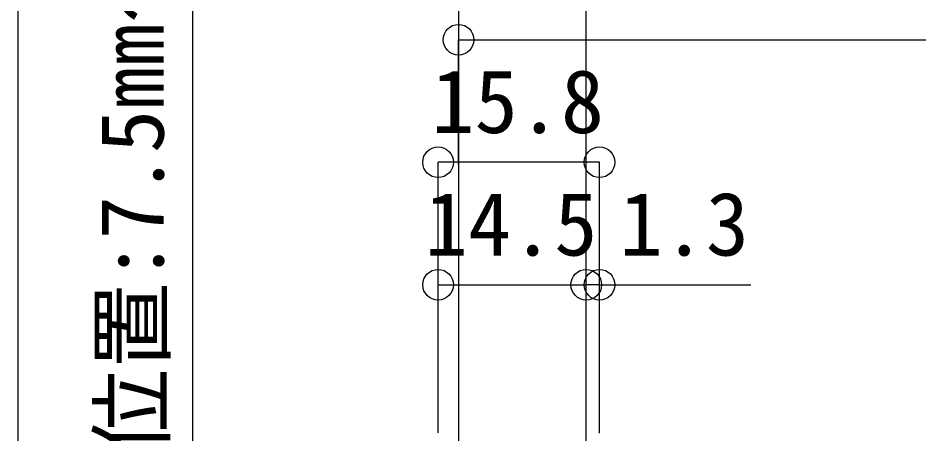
# Model space of a CAD drawing. Units: millimetres on the paper, enlarged 5 times, with parts at other scales. Extents: x -1051 to 1051, y -744 to 744.
# Drawn here: x -192.5 to -45.5, y -423.1 to -355.2 of the extents above; entities that cross this region are included whole.
import ezdxf
from ezdxf.enums import TextEntityAlignment as Align

# ---------------------------------------------------------------- set-up
doc = ezdxf.new("R2010")
doc.units = ezdxf.units.MM
doc.header["$LTSCALE"] = 5
for name, color, linetype in [('5-0', 7, 'Continuous'), ('6-0', 5, 'Continuous'), ('6-1', 5, 'Continuous')]:
    doc.layers.add(name, color=color, linetype=linetype)
doc.styles.add('ＭＳ ゴシック', font='')
doc.styles.get('ＭＳ ゴシック').set_extended_font_data('MS Gothic')

msp = doc.modelspace()

# ---------------------------------------------------------------- linework, layer by layer
at = {"layer": '5-0', "color": 3}
msp.add_line((-192.5, -577.5), (-192.5, -257.5), dxfattribs=at)
at = {"layer": '6-0', "color": 7}
msp.add_lwpolyline([(-120.631, -342.333), (-120.631, -467.333), (-99.798, -467.333), (-99.798, -342.333)], dxfattribs=at)
at = {"layer": '6-1'}
for p, q in [((-163.965, -454.833), (-163.965, -313.44)), ((-120.631, -379.142), (-120.631, -358.751)), ((-120.631, -358.751), (-12.298, -358.751)), ((-123.965, -422.917), (-123.965, -378.751)), ((-97.631, -378.751), (-123.965, -378.751)), ((-97.631, -422.978), (-97.631, -378.751)), ((-123.965, -422.917), (-123.965, -398.751)), ((-123.965, -398.751), (-99.798, -398.751)), ((-99.798, -422.978), (-99.798, -398.751)), ((-99.798, -422.978), (-99.798, -398.751)), ((-97.631, -398.751), (-99.798, -398.751)), ((-97.631, -422.978), (-97.631, -398.751)), ((-97.631, -398.751), (-72.916, -398.751))]:
    msp.add_line(p, q, dxfattribs=at)
for centre in [(-120.631, -358.751), (-123.965, -378.751), (-97.631, -378.751), (-123.965, -398.751), (-99.798, -398.751), (-99.798, -398.751), (-97.631, -398.751)]:
    msp.add_circle(centre, 2.5, dxfattribs=at)

# ---------------------------------------------------------------- texts
at = {"layer": '6-1', "color": 7, "style": 'ＭＳ ゴシック'}
msp.add_text('ビス位置:7.5㎜～11㎜', height=10.35, rotation=90, dxfattribs=at).set_placement((-165.631, -454.833), align=Align.BOTTOM_LEFT)
for s, p in [('15.8', (-125.05, -377.084)), ('14.5', (-126.133, -397.084)), ('1.3', (-94.364, -397.084))]:
    msp.add_text(s, height=10.35, dxfattribs=at).set_placement(p, align=Align.BOTTOM_LEFT)

# ---------------------------------------------------------------- wipeouts: each hides what was drawn before it
at = {"color": 7}
msp.add_wipeout([(-133.887, -436.592), (-133.887, -422.481), (-126.549, -422.481), (-126.549, -436.592)], dxfattribs=at)

doc.saveas('drawing.dxf')
